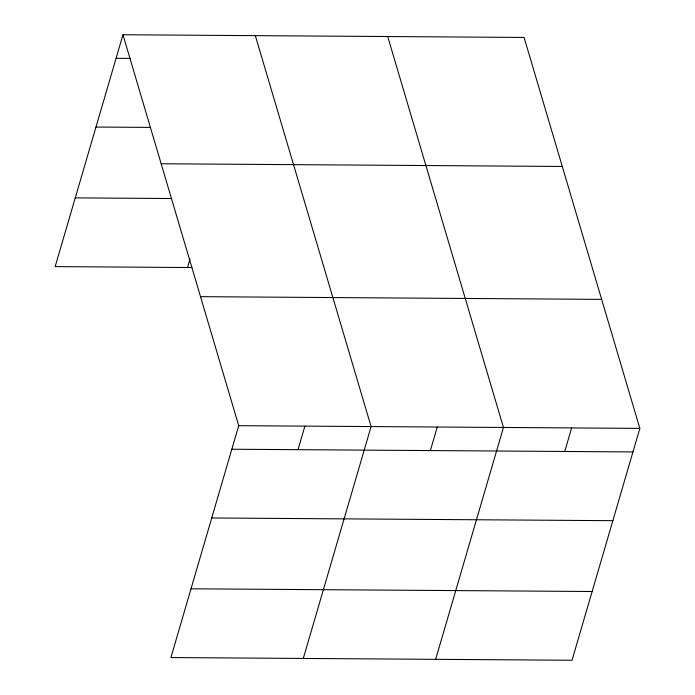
<?xml version="1.0" encoding="UTF-8"?>
<svg xmlns="http://www.w3.org/2000/svg" width="695" height="695" viewBox="0 0 695 695"><rect width="100%" height="100%" fill="white"/><g stroke="black" fill="none" stroke-linecap="round" stroke-linejoin="round"><path stroke-width="1.04" d="M122.963 34.75L238.715 425.679L170.909 657.548L572.037 660.25L639.843 428.381L524.091 37.452L122.963 34.75L55.157 266.619L191.872 267.54M187.537 267.514L189.97 259.183M298.007 449.674L304.897 426.122M303.281 658.434L371.087 426.565L255.334 35.645M430.379 450.568L437.268 427.017M435.652 659.329L503.458 427.46L387.706 36.531M564.757 451.472L571.646 427.92M116.074 58.302L130.182 58.397M95.971 127.046L150.224 127.411M161.162 163.759L562.29 166.461M75.26 197.875L171.83 198.527M200.516 296.669L601.644 299.371M238.715 425.679L639.843 428.381M231.826 449.231L632.954 451.932M211.723 517.975L612.851 520.677M191.012 588.804L592.14 591.506"/></g></svg>
